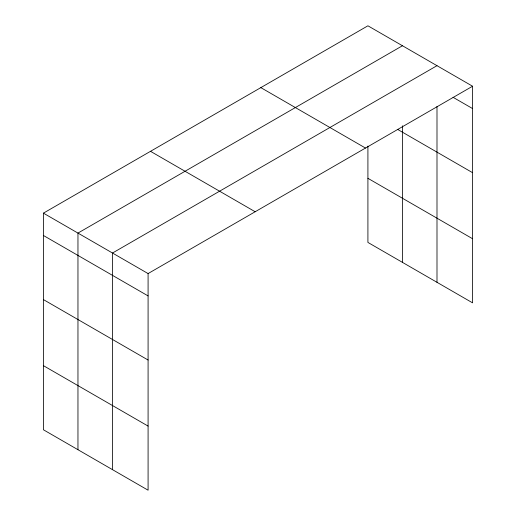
<?xml version="1.0" encoding="UTF-8"?>
<svg xmlns="http://www.w3.org/2000/svg" width="516" height="516" viewBox="0 0 516 516"><rect width="100%" height="100%" fill="white"/><g stroke="black" fill="none" stroke-linecap="round" stroke-linejoin="round"><path stroke-width="0.77" d="M402.454 125.788L402.454 262.367M436.994 106.457L436.994 282.31M367.914 146.086L367.914 242.43L472.579 302.853L472.579 86.23L367.914 25.8L43.421 213.147L43.421 429.77L148.086 490.2L148.086 273.57L43.421 213.147M402.454 45.743L77.961 233.084L77.961 449.713M436.994 65.68L112.501 253.027L112.501 469.657M148.086 273.57L472.579 86.23M453.042 97.292L472.579 108.566M397.617 129.406L472.579 172.686M260.832 87.623L365.496 148.053M367.914 178.31L472.579 238.74M150.504 151.323L255.168 211.747M43.421 235.483L148.086 295.913M43.421 299.596L148.086 360.026M43.421 365.657L148.086 426.087"/></g></svg>
